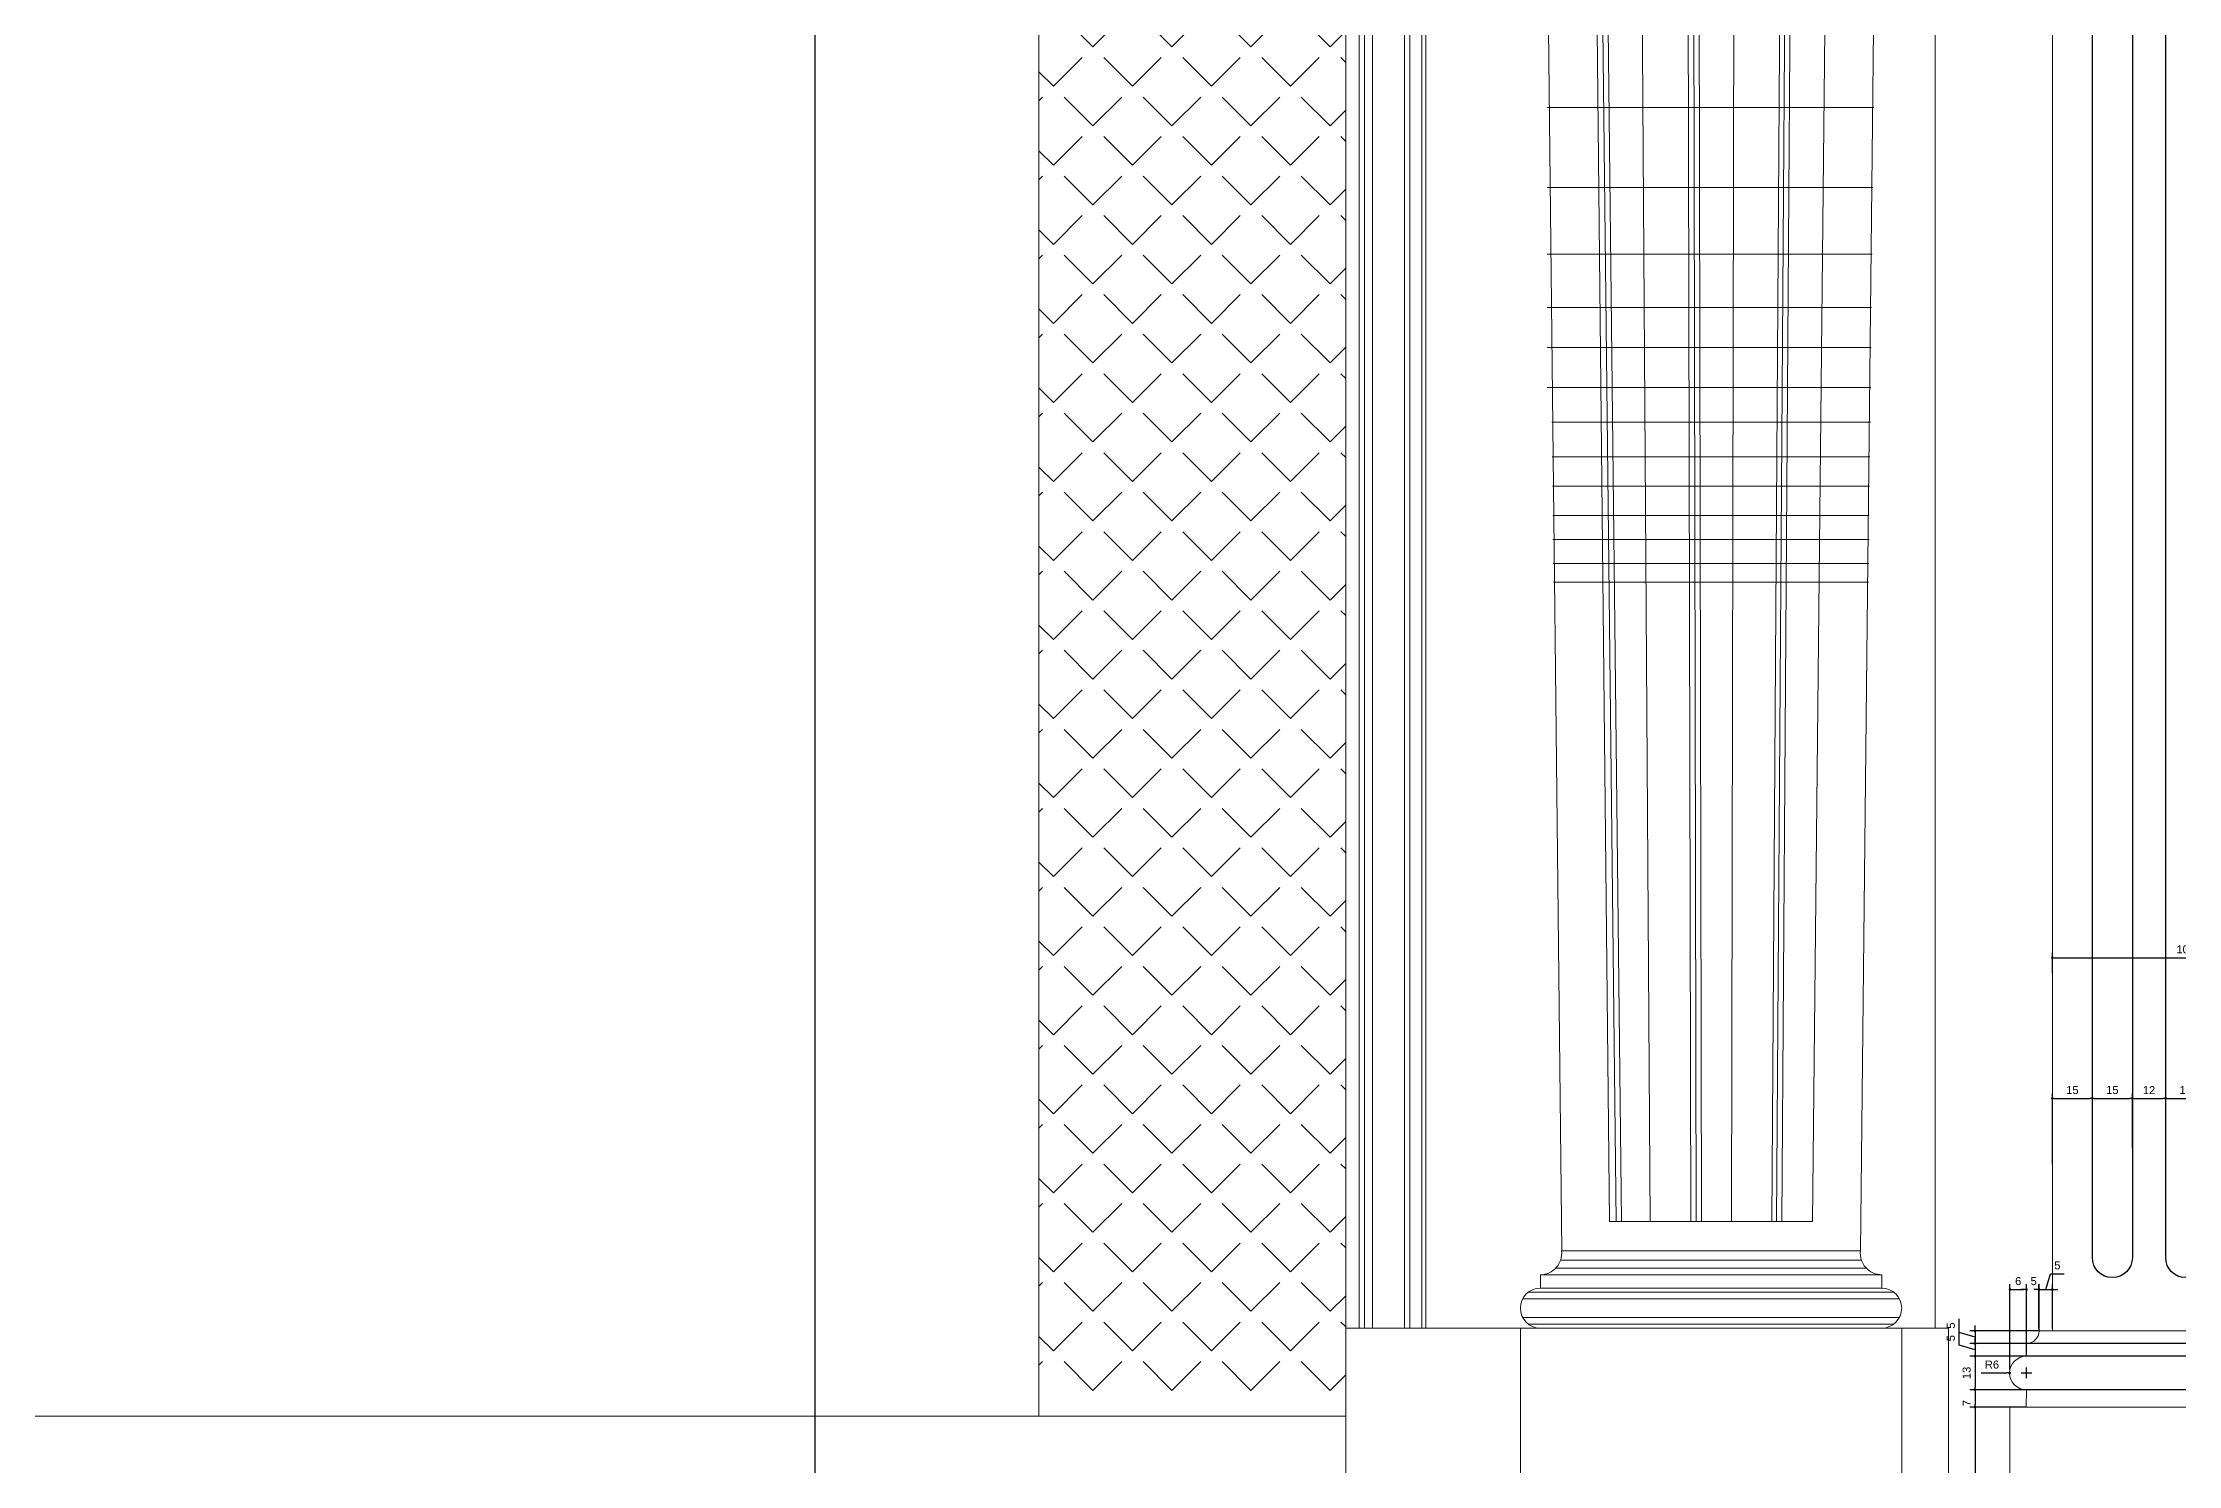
# Model space of a CAD drawing. Header units: inches. Extents: x 274057 to 444617, y 490067 to 635630.
# Drawn here: x 333125 to 333926, y 516499 to 517032 of the extents above; entities that cross this region are included whole.
import ezdxf

# ---------------------------------------------------------------- set-up
doc = ezdxf.new("R2010")
doc.units = ezdxf.units.IN
doc.header["$MEASUREMENT"] = 0
for name, color, linetype in [('CQ Grg Gypsum', 41, 'Continuous'), ('CQ PANEL DIMENSION', 1, 'Continuous'), ('CQ SPOT DETAIL DIMENSION', 9, 'Continuous'), ('Shading', 7, 'Continuous'), ('STONE_OUTLINE', 7, 'Continuous'), ('TEXT', 3, 'Continuous'), ('WOOD', 23, 'Continuous'), ('WOOD 01', 34, 'Continuous'), ('WOOD 02', 32, 'Continuous')]:
    doc.layers.add(name, color=color, linetype=linetype)
doc.layers.add('CQ Marble', color=6, linetype='Continuous', lineweight=0)
doc.styles.get("Standard").update_dxf_attribs({"font": 'arial.ttf'})
doc.dimstyles.new('chester 15', dxfattribs={"dimscale": 0.15, "dimtxt": 150, "dimasz": 100, "dimexe": 100, "dimexo": 0, "dimgap": 80, "dimtad": 1, "dimdec": 0, "dimzin": 0, "dimdsep": 46, "dimtxsty": 'Standard', "dimblk": 'DOT', "dimcen": 100, "dimclrd": 1, "dimclre": 1, "dimclrt": 3, "dimadec": 0, "dimazin": 0, "dimtfac": 1, "dimtdec": 0, "dimtofl": 0, "dimtmove": 0, "dimatfit": 3, "dimfxl": 1, "dimtolj": 1, "dimtzin": 0, "dimlwd": -1, "dimarcsym": 0})
doc.dimstyles.new('CQ 2', dxfattribs={"dimscale": 0.02, "dimtxt": 150, "dimasz": 50, "dimexe": 100, "dimexo": 0, "dimgap": 80, "dimtad": 1, "dimdec": 0, "dimzin": 0, "dimdsep": 46, "dimtxsty": 'Standard', "dimblk": 'DOT', "dimcen": 100, "dimclrd": 1, "dimclre": 1, "dimclrt": 3, "dimadec": 0, "dimazin": 0, "dimtfac": 1, "dimtdec": 0, "dimtofl": 0, "dimtmove": 0, "dimatfit": 3, "dimfxl": 1, "dimtolj": 1, "dimtzin": 0, "dimlwd": -1, "dimarcsym": 0})

# ---------------------------------------------------------------- blocks, each defined once
blk = doc.blocks.new('_Dot')
at = {"color": 0, "linetype": 'ByBlock', "lineweight": -2}
blk.add_line((-0.5, 0), (-1, 0), dxfattribs=at)
at = {"color": 0, "linetype": 'ByBlock', "const_width": 0.5}
blk.add_lwpolyline([(-0.25, 0, 1), (0.25, 0, 1)], format="xyb", close=True, dxfattribs=at)
blk = doc.blocks.new('*D512')
at = {"layer": 'CQ SPOT DETAIL DIMENSION', "color": 1, "lineweight": -2, "transparency": 16777216}
for p, q in [((333862.92, 516534.85), (333862.92, 516566.82)), ((333869.08, 516539.83), (333869.08, 516566.82))]:
    blk.add_line(p, q, dxfattribs=at)
at = {"layer": 'CQ SPOT DETAIL DIMENSION', "color": 1, "transparency": 16777216}
blk.add_line((333863.92, 516564.82), (333868.08, 516564.82), dxfattribs=at)
at = {"layer": 'Defpoints', "color": 0, "transparency": 16777216}
for p in [(333869.08, 516564.82), (333869.08, 516539.83), (333862.92, 516534.85, -0.01)]:
    blk.add_point(p, dxfattribs=at)
at = {"layer": 'CQ SPOT DETAIL DIMENSION', "color": 1, "transparency": 16777216, "rotation": 180}
blk.add_blockref('_Dot', (333862.92, 516564.82), dxfattribs=at)
at = {"layer": 'CQ SPOT DETAIL DIMENSION', "color": 1, "transparency": 16777216}
blk.add_blockref('_Dot', (333869.08, 516564.82), dxfattribs=at)
at = {"layer": 'CQ SPOT DETAIL DIMENSION', "color": 3, "transparency": 16777216, "insert": (333866, 516567.95), "char_height": 3, "attachment_point": 5}
blk.add_mtext('\\A1;6', dxfattribs=at)
blk = doc.blocks.new('*D513')
at = {"layer": 'CQ SPOT DETAIL DIMENSION', "color": 1, "transparency": 16777216}
for p, q in [((333868.08, 516564.82), (333867.08, 516564.82)), ((333874.76, 516564.82), (333875.76, 516564.82))]:
    blk.add_line(p, q, dxfattribs=at)
at = {"layer": 'CQ SPOT DETAIL DIMENSION', "color": 1, "lineweight": -2, "transparency": 16777216}
for p, q in [((333869.08, 516544.56), (333869.08, 516566.82)), ((333873.76, 516550.16), (333873.76, 516566.82))]:
    blk.add_line(p, q, dxfattribs=at)
at = {"layer": 'Defpoints', "color": 0, "transparency": 16777216}
for p in [(333873.76, 516564.82), (333873.76, 516550.16, -0.01), (333869.08, 516544.56, 0.01)]:
    blk.add_point(p, dxfattribs=at)
at = {"layer": 'CQ SPOT DETAIL DIMENSION', "color": 1, "transparency": 16777216}
blk.add_blockref('_Dot', (333869.08, 516564.82), dxfattribs=at)
at = {"layer": 'CQ SPOT DETAIL DIMENSION', "color": 1, "transparency": 16777216, "rotation": 180}
blk.add_blockref('_Dot', (333873.76, 516564.82), dxfattribs=at)
at = {"layer": 'CQ SPOT DETAIL DIMENSION', "color": 3, "transparency": 16777216, "insert": (333871.8, 516567.95), "char_height": 3, "attachment_point": 5}
blk.add_mtext('\\A1;5', dxfattribs=at)
blk = doc.blocks.new('*D514')
at = {"layer": 'CQ SPOT DETAIL DIMENSION', "color": 1, "transparency": 16777216}
for p, q in [((333872.8, 516564.82), (333871.8, 516564.82)), ((333873.8, 516564.82), (333878.8, 516564.82)), ((333876.3, 516564.82), (333878.08, 516570.75)), ((333878.08, 516570.75), (333883.27, 516570.75)), ((333879.8, 516564.82), (333880.8, 516564.82))]:
    blk.add_line(p, q, dxfattribs=at)
at = {"layer": 'CQ SPOT DETAIL DIMENSION', "color": 1, "lineweight": -2, "transparency": 16777216}
for p, q in [((333873.8, 516549.28), (333873.8, 516566.82)), ((333878.8, 516550.16), (333878.8, 516566.82))]:
    blk.add_line(p, q, dxfattribs=at)
at = {"layer": 'Defpoints', "color": 0, "transparency": 16777216}
for p in [(333878.8, 516564.82), (333873.8, 516549.28, -0.01), (333878.8, 516550.16, -0.01)]:
    blk.add_point(p, dxfattribs=at)
at = {"layer": 'CQ SPOT DETAIL DIMENSION', "color": 1, "transparency": 16777216}
blk.add_blockref('_Dot', (333873.8, 516564.82), dxfattribs=at)
at = {"layer": 'CQ SPOT DETAIL DIMENSION', "color": 1, "transparency": 16777216, "rotation": 180}
blk.add_blockref('_Dot', (333878.8, 516564.82), dxfattribs=at)
at = {"layer": 'CQ SPOT DETAIL DIMENSION', "color": 3, "transparency": 16777216, "insert": (333880.68, 516573.87), "char_height": 3, "attachment_point": 5}
blk.add_mtext('\\A1;5', dxfattribs=at)
blk = doc.blocks.new('*D515')
at = {"layer": 'CQ SPOT DETAIL DIMENSION', "color": 1, "lineweight": -2, "transparency": 16777216}
for p, q in [((333869.08, 516539.83), (333847.8, 516539.83)), ((333869.08, 516527.23), (333847.8, 516527.23))]:
    blk.add_line(p, q, dxfattribs=at)
at = {"layer": 'CQ SPOT DETAIL DIMENSION', "color": 1, "transparency": 16777216}
blk.add_line((333849.8, 516538.83), (333849.8, 516528.23), dxfattribs=at)
at = {"layer": 'Defpoints', "color": 0, "transparency": 16777216}
for p in [(333869.08, 516539.83, -0.01), (333849.8, 516527.23), (333869.08, 516527.23, -0.01)]:
    blk.add_point(p, dxfattribs=at)
at = {"layer": 'CQ SPOT DETAIL DIMENSION', "color": 1, "transparency": 16777216}
for p, rotation in [((333849.8, 516539.83), 90), ((333849.8, 516527.23), 270)]:
    blk.add_blockref('_Dot', p, dxfattribs=dict(at, rotation=rotation))
at = {"layer": 'CQ SPOT DETAIL DIMENSION', "color": 3, "transparency": 16777216, "insert": (333846.67, 516533.53), "char_height": 3, "attachment_point": 5, "rotation": 90}
blk.add_mtext('\\A1;13', dxfattribs=at)
blk = doc.blocks.new('*D516')
at = {"layer": 'CQ SPOT DETAIL DIMENSION', "color": 1, "lineweight": -2, "transparency": 16777216}
for p, q in [((333869.08, 516527.23), (333847.8, 516527.23)), ((333869.03, 516520.71), (333847.8, 516520.71))]:
    blk.add_line(p, q, dxfattribs=at)
at = {"layer": 'CQ SPOT DETAIL DIMENSION', "color": 1, "transparency": 16777216}
blk.add_line((333849.8, 516526.23), (333849.8, 516521.71), dxfattribs=at)
at = {"layer": 'Defpoints', "color": 0, "transparency": 16777216}
for p in [(333869.08, 516527.23, -0.01), (333849.8, 516520.71), (333869.03, 516520.71, -0.01)]:
    blk.add_point(p, dxfattribs=at)
at = {"layer": 'CQ SPOT DETAIL DIMENSION', "color": 1, "transparency": 16777216}
for p, rotation in [((333849.8, 516527.23), 90), ((333849.8, 516520.71), 270)]:
    blk.add_blockref('_Dot', p, dxfattribs=dict(at, rotation=rotation))
at = {"layer": 'CQ SPOT DETAIL DIMENSION', "color": 3, "transparency": 16777216, "insert": (333846.7, 516522.21), "char_height": 3, "attachment_point": 5, "rotation": 90}
blk.add_mtext('\\A1;7', dxfattribs=at)
blk = doc.blocks.new('*D517')
at = {"layer": 'CQ SPOT DETAIL DIMENSION', "color": 1, "lineweight": -2, "transparency": 16777216}
for p, q in [((333862.8, 516520.71), (333847.8, 516520.71)), ((333862.8, 516399.28), (333847.8, 516399.28))]:
    blk.add_line(p, q, dxfattribs=at)
at = {"layer": 'CQ SPOT DETAIL DIMENSION', "color": 1, "transparency": 16777216}
blk.add_line((333849.8, 516519.71), (333849.8, 516400.28), dxfattribs=at)
at = {"layer": 'Defpoints', "color": 0, "transparency": 16777216}
for p in [(333862.8, 516520.71, -0.01), (333849.8, 516399.28), (333862.8, 516399.28, -0.01)]:
    blk.add_point(p, dxfattribs=at)
at = {"layer": 'CQ SPOT DETAIL DIMENSION', "color": 1, "transparency": 16777216}
for p, rotation in [((333849.8, 516520.71), 90), ((333849.8, 516399.28), 270)]:
    blk.add_blockref('_Dot', p, dxfattribs=dict(at, rotation=rotation))
at = {"layer": 'CQ SPOT DETAIL DIMENSION', "color": 3, "transparency": 16777216, "insert": (333846.7, 516459.99), "char_height": 3, "attachment_point": 5, "rotation": 90}
blk.add_mtext('\\A1;121', dxfattribs=at)
blk = doc.blocks.new('*D518')
at = {"layer": 'CQ SPOT DETAIL DIMENSION', "color": 1, "lineweight": -2, "transparency": 16777216}
for p, q in [((333878.81, 516611.85), (333878.81, 516638.47)), ((333893.8, 516617.87), (333893.8, 516638.47))]:
    blk.add_line(p, q, dxfattribs=at)
at = {"layer": 'CQ SPOT DETAIL DIMENSION', "color": 1, "transparency": 16777216}
blk.add_line((333879.81, 516636.47), (333892.8, 516636.47), dxfattribs=at)
at = {"layer": 'Defpoints', "color": 0, "transparency": 16777216}
for p in [(333893.8, 516636.47), (333878.81, 516611.85), (333893.8, 516617.87, 0.02)]:
    blk.add_point(p, dxfattribs=at)
at = {"layer": 'CQ SPOT DETAIL DIMENSION', "color": 1, "transparency": 16777216, "rotation": 180}
blk.add_blockref('_Dot', (333878.81, 516636.47), dxfattribs=at)
at = {"layer": 'CQ SPOT DETAIL DIMENSION', "color": 1, "transparency": 16777216}
blk.add_blockref('_Dot', (333893.8, 516636.47), dxfattribs=at)
at = {"layer": 'CQ SPOT DETAIL DIMENSION', "color": 3, "transparency": 16777216, "insert": (333886.31, 516639.6), "char_height": 3, "attachment_point": 5}
blk.add_mtext('\\A1;15', dxfattribs=at)
blk = doc.blocks.new('*D519')
at = {"layer": 'CQ SPOT DETAIL DIMENSION', "color": 1, "lineweight": -2, "transparency": 16777216}
for p, q in [((333893.8, 516617.87), (333893.8, 516638.47)), ((333908.8, 516617.87), (333908.8, 516638.47))]:
    blk.add_line(p, q, dxfattribs=at)
at = {"layer": 'CQ SPOT DETAIL DIMENSION', "color": 1, "transparency": 16777216}
blk.add_line((333894.8, 516636.47), (333907.8, 516636.47), dxfattribs=at)
at = {"layer": 'Defpoints', "color": 0, "transparency": 16777216}
for p in [(333908.8, 516636.47), (333893.8, 516617.87, 0.02), (333908.8, 516617.87, 0.02)]:
    blk.add_point(p, dxfattribs=at)
at = {"layer": 'CQ SPOT DETAIL DIMENSION', "color": 1, "transparency": 16777216, "rotation": 180}
blk.add_blockref('_Dot', (333893.8, 516636.47), dxfattribs=at)
at = {"layer": 'CQ SPOT DETAIL DIMENSION', "color": 1, "transparency": 16777216}
blk.add_blockref('_Dot', (333908.8, 516636.47), dxfattribs=at)
at = {"layer": 'CQ SPOT DETAIL DIMENSION', "color": 3, "transparency": 16777216, "insert": (333901.3, 516639.6), "char_height": 3, "attachment_point": 5}
blk.add_mtext('\\A1;15', dxfattribs=at)
blk = doc.blocks.new('*D521')
at = {"layer": 'CQ SPOT DETAIL DIMENSION', "color": 1, "lineweight": -2, "transparency": 16777216}
for p, q in [((333921.3, 516617.87), (333921.3, 516638.47)), ((333936.3, 516617.87), (333936.3, 516638.47))]:
    blk.add_line(p, q, dxfattribs=at)
at = {"layer": 'CQ SPOT DETAIL DIMENSION', "color": 1, "transparency": 16777216}
blk.add_line((333922.3, 516636.47), (333935.3, 516636.47), dxfattribs=at)
at = {"layer": 'Defpoints', "color": 0, "transparency": 16777216}
for p in [(333936.3, 516636.47), (333921.3, 516617.87, 0.02), (333936.3, 516617.87, 0.02)]:
    blk.add_point(p, dxfattribs=at)
at = {"layer": 'CQ SPOT DETAIL DIMENSION', "color": 1, "transparency": 16777216, "rotation": 180}
blk.add_blockref('_Dot', (333921.3, 516636.47), dxfattribs=at)
at = {"layer": 'CQ SPOT DETAIL DIMENSION', "color": 1, "transparency": 16777216}
blk.add_blockref('_Dot', (333936.3, 516636.47), dxfattribs=at)
at = {"layer": 'CQ SPOT DETAIL DIMENSION', "color": 3, "transparency": 16777216, "insert": (333928.8, 516639.6), "char_height": 3, "attachment_point": 5}
blk.add_mtext('\\A1;15', dxfattribs=at)
blk = doc.blocks.new('*D525')
at = {"layer": 'CQ SPOT DETAIL DIMENSION', "color": 1, "lineweight": -2, "transparency": 16777216}
for p, q in [((333878.81, 516683.41), (333878.81, 516691.22)), ((333978.81, 516683.41), (333978.81, 516691.22))]:
    blk.add_line(p, q, dxfattribs=at)
at = {"layer": 'CQ SPOT DETAIL DIMENSION', "color": 1, "transparency": 16777216}
blk.add_line((333879.81, 516689.22), (333977.81, 516689.22), dxfattribs=at)
at = {"layer": 'Defpoints', "color": 0, "transparency": 16777216}
for p in [(333978.81, 516689.22), (333878.81, 516683.41, 0), (333978.81, 516683.41, 0)]:
    blk.add_point(p, dxfattribs=at)
at = {"layer": 'CQ SPOT DETAIL DIMENSION', "color": 1, "transparency": 16777216, "rotation": 180}
blk.add_blockref('_Dot', (333878.81, 516689.22), dxfattribs=at)
at = {"layer": 'CQ SPOT DETAIL DIMENSION', "color": 1, "transparency": 16777216}
blk.add_blockref('_Dot', (333978.81, 516689.22), dxfattribs=at)
at = {"layer": 'CQ SPOT DETAIL DIMENSION', "color": 3, "transparency": 16777216, "insert": (333928.81, 516692.35), "char_height": 3, "attachment_point": 5}
blk.add_mtext('\\A1;100', dxfattribs=at)
blk = doc.blocks.new('fireplace')
at = {"layer": 'TEXT', "lineweight": 0}
h = blk.add_hatch(dxfattribs=at)
h.set_pattern_fill('ANGLE', color=41, scale=3, angle=45, style=0)
h.set_pattern_definition([(45, (-302.687, 500390.82), (-14.8174226, 14.8174226), [15.24, -5.715]), (135, (-302.687, 500390.82), (-14.8174226, -14.8174226), [15.24, -5.715])])
h.paths.add_polyline_path([(375357.23, 530848.56), (375472.23, 530848.56), (375472.23, 530111.14), (375357.23, 530111.14)])
at = {"layer": 'CQ Marble', "lineweight": 0}
for p, q in [((375545.22, 530914.56), (375553.24, 530165.56)), ((375673.24, 530914.56), (375665.22, 530165.56)), ((375693.23, 530914.56), (375693.23, 530136.62)), ((375563.85, 530881.56), (375571.12, 530176.62)), ((375565.85, 530880.51), (375573.6, 530176.62)), ((375567.85, 530880.53), (375575.6, 530176.62)), ((375581.85, 530881.56), (375586.36, 530176.62)), ((375600.23, 530881.56), (375601.61, 530176.62)), ((375602.23, 530880.51), (375603.7, 530176.62)), ((375604.23, 530880.53), (375605.7, 530176.62)), ((375618.23, 530881.56), (375616.85, 530176.62)), ((375636.6, 530881.56), (375632.09, 530176.62)), ((375638.6, 530880.51), (375633.79, 530176.62)), ((375640.6, 530880.53), (375635.79, 530176.62)), ((375654.6, 530881.56), (375647.34, 530176.62)), ((375670.26, 530594.26), (375547.82, 530594.26)), ((375669.93, 530564.26), (375547.82, 530564.26)), ((375669.66, 530539.26), (375547.82, 530539.26)), ((375669.44, 530519.26), (375547.82, 530519.26)), ((375669.27, 530504.26), (375547.82, 530504.26)), ((375669.11, 530489.26), (375547.82, 530489.26)), ((375668.97, 530476.26), (375549.49, 530476.26)), ((375668.83, 530463.26), (375549.63, 530463.26)), ((375668.71, 530452.26), (375549.75, 530452.26)), ((375668.59, 530441.26), (375549.87, 530441.26)), ((375668.49, 530432.26), (375549.97, 530432.26)), ((375668.39, 530423.26), (375550.07, 530423.26)), ((375668.31, 530416.26), (375550.14, 530416.26)), ((375571.12, 530176.62), (375647.34, 530176.62)), ((375665.62, 530162.06), (375552.83, 530162.06)), ((375665.24, 530165.56), (375553.22, 530165.56)), ((375545.23, 530156.62), (375673.23, 530156.62)), ((375545.23, 530156.62), (375545.23, 530151.62)), ((375667.47, 530159.06), (375550.98, 530159.06)), ((375673.23, 530156.62), (375673.23, 530151.62)), ((375538.59, 530147.62), (375679.86, 530147.62)), ((375540.73, 530150.12), (375677.73, 530150.12)), ((375545.23, 530151.62), (375673.23, 530151.62)), ((375538.59, 530140.62), (375679.86, 530140.62)), ((375540.73, 530138.12), (375677.73, 530138.12)), ((375472.23, 530136.62), (375698.23, 530136.62)), ((375472.23, 530035.56), (375472.23, 530136.62)), ((375537.73, 530136.62), (375537.73, 530035.56)), ((375680.73, 530136.62), (375680.73, 529985.56)), ((375698.23, 530136.62), (375698.23, 529985.56))]:
    blk.add_line(p, q, dxfattribs=at)
for centre, radius, start, end in [((375545.2, 530164.68), 8.06, 270.18862, 6.24541), ((375673.27, 530164.71), 8.09, 174.00057, 269.72075), ((375545.23, 530144.12), 7.5, 90, 270), ((375673.23, 530144.12), 7.5, 270, 90)]:
    blk.add_arc(centre, radius, start, end, dxfattribs=at)
at = {"layer": 'Shading', "color": 40, "lineweight": 0}
for p, q in [((375500.73, 530136.62), (375500.73, 530872.06)), ((375494.23, 530136.62), (375494.23, 530865.56)), ((375479.23, 530136.62), (375479.23, 530850.56)), ((375482.23, 530136.62), (375482.23, 530853.56))]:
    blk.add_line(p, q, dxfattribs=at)
at = {"layer": 'STONE_OUTLINE', "color": 40, "lineweight": 0}
for p, q in [((375496.23, 530136.62), (375496.23, 530867.56)), ((375502.23, 530136.62), (375502.23, 530873.56)), ((375477.23, 530136.62), (375477.23, 530848.56))]:
    blk.add_line(p, q, dxfattribs=at)
at = {"layer": 'TEXT', "color": 40, "lineweight": 0}
blk.add_lwpolyline([(375472.23, 530103.56), (375472.23, 530848.56), (374402.23, 530848.56), (374402.23, 530103.56), (375472.23, 530103.56)], dxfattribs=at)
at = {"layer": 'TEXT', "color": 1, "lineweight": 0}
blk.add_lwpolyline([(375357.23, 530843.56), (374517.23, 530843.56), (374517.23, 530103.56), (375357.23, 530103.56)], close=True, dxfattribs=at)
blk = doc.blocks.new('pilaster wardrobe')
at = {"layer": 'WOOD 01', "lineweight": 0, "ltscale": 500}
blk.add_line((3399.08, -8726.1, 0), (3465.08, -8726.1, 0), dxfattribs=at)
at = {"layer": 'WOOD 01', "lineweight": 0, "ltscale": 500, "elevation": 0}
for points in [[(3349.08, -7972.52), (3449.08, -7972.52), (3449.08, -8697.52), (3349.08, -8697.52)], [(3333.08, -8726.1), (3465.08, -8726.1), (3465.08, -8847.52), (3333.08, -8847.52)]]:
    blk.add_lwpolyline(points, close=True, dxfattribs=at)
blk.add_lwpolyline([(3449.08, -8697.52), (3454.08, -8697.52, 0.414214), (3458.81, -8702.25), (3458.81, -8706.97, -1), (3458.81, -8719.57), (3458.85, -8726.1)], format="xyb", dxfattribs=at)
at = {"layer": 'WOOD 02', "color": 8, "ltscale": 100}
for p, q in [((3399.08, -8702.25, 0), (3458.81, -8702.25, 0)), ((3399.08, -8706.97, 0), (3458.81, -8706.97, 0)), ((3399.08, -8719.57, 0), (3458.81, -8719.57, 0))]:
    blk.add_line(p, q, dxfattribs=at)
at = {"layer": 'WOOD 02', "color": 8, "ltscale": 100, "elevation": 0}
for points in [[(3391.58, -8005.02), (3391.58, -8670.02, 1), (3406.58, -8670.02), (3406.58, -8005.02, 1)], [(3419.08, -8005.02), (3419.08, -8670.02, 1), (3434.08, -8670.02), (3434.08, -8005.02, 1)]]:
    blk.add_lwpolyline(points, format="xyb", close=True, dxfattribs=at)
blk = doc.blocks.new('FF-15 Cabinet elev B rev')
at = {"layer": 'CQ PANEL DIMENSION'}
blk.add_blockref('fireplace', (-369985.03, -529567.35, 0.02), dxfattribs=at)
at = {"layer": 'WOOD', "color": 0, "xscale": -0.9999857733061659, "yscale": 0.9999857733061659, "zscale": 0.9999857733061659}
blk.add_blockref('pilaster wardrobe', (9201.22, 9265.61, 0.03), dxfattribs=at)
blk = doc.blocks.new('*D658')
at = {"layer": 'CQ SPOT DETAIL DIMENSION', "color": 1, "transparency": 16777216}
for p, q in [((333843.88, 516543.97), (333843.88, 516549.16)), ((333849.8, 516542.19), (333843.88, 516543.97)), ((333849.8, 516545.56), (333849.8, 516546.56)), ((333849.8, 516544.56), (333849.8, 516539.83)), ((333849.8, 516538.83), (333849.8, 516537.83))]:
    blk.add_line(p, q, dxfattribs=at)
at = {"layer": 'CQ SPOT DETAIL DIMENSION', "color": 1, "lineweight": -2, "transparency": 16777216}
for p, q in [((333869.08, 516544.56), (333847.8, 516544.56)), ((333869.08, 516539.83), (333847.8, 516539.83))]:
    blk.add_line(p, q, dxfattribs=at)
at = {"layer": 'Defpoints', "color": 0, "transparency": 16777216}
for p in [(333849.8, 516539.83), (333869.08, 516544.56, -0.01), (333869.08, 516539.83, -0.01)]:
    blk.add_point(p, dxfattribs=at)
at = {"layer": 'CQ SPOT DETAIL DIMENSION', "color": 1, "transparency": 16777216}
for p, rotation in [((333849.8, 516544.56), 270), ((333849.8, 516539.83), 90)]:
    blk.add_blockref('_Dot', p, dxfattribs=dict(at, rotation=rotation))
at = {"layer": 'CQ SPOT DETAIL DIMENSION', "color": 3, "transparency": 16777216, "insert": (333840.75, 516546.57), "char_height": 3, "attachment_point": 5, "rotation": 90}
blk.add_mtext('\\A1;5', dxfattribs=at)
blk = doc.blocks.new('*D659')
at = {"layer": 'CQ SPOT DETAIL DIMENSION', "color": 1, "transparency": 16777216}
for p, q in [((333843.88, 516548.7), (333843.88, 516553.89)), ((333849.8, 516546.92), (333843.88, 516548.7)), ((333849.8, 516550.28), (333849.8, 516551.28)), ((333849.8, 516549.28), (333849.8, 516544.56)), ((333849.8, 516543.56), (333849.8, 516542.56))]:
    blk.add_line(p, q, dxfattribs=at)
at = {"layer": 'CQ SPOT DETAIL DIMENSION', "color": 1, "lineweight": -2, "transparency": 16777216}
for p, q in [((333873.8, 516549.28), (333847.8, 516549.28)), ((333869.08, 516544.56), (333847.8, 516544.56))]:
    blk.add_line(p, q, dxfattribs=at)
at = {"layer": 'Defpoints', "color": 0, "transparency": 16777216}
for p in [(333873.8, 516549.28), (333849.8, 516544.56), (333869.08, 516544.56, -0.01)]:
    blk.add_point(p, dxfattribs=at)
at = {"layer": 'CQ SPOT DETAIL DIMENSION', "color": 1, "transparency": 16777216}
for p, rotation in [((333849.8, 516549.28), 270), ((333849.8, 516544.56), 90)]:
    blk.add_blockref('_Dot', p, dxfattribs=dict(at, rotation=rotation))
at = {"layer": 'CQ SPOT DETAIL DIMENSION', "color": 3, "transparency": 16777216, "insert": (333840.75, 516551.29), "char_height": 3, "attachment_point": 5, "rotation": 90}
blk.add_mtext('\\A1;5', dxfattribs=at)
blk = doc.blocks.new('*D660')
at = {"layer": 'CQ SPOT DETAIL DIMENSION', "color": 1, "transparency": 16777216}
blk.add_line((333852.14, 516533.53), (333861.78, 516533.53), dxfattribs=at)
at = {"layer": 'CQ SPOT DETAIL DIMENSION', "color": 1, "lineweight": -2, "transparency": 16777216}
for p, q in [((333867.08, 516533.53), (333871.08, 516533.53)), ((333869.08, 516531.53), (333869.08, 516535.53))]:
    blk.add_line(p, q, dxfattribs=at)
at = {"layer": 'Defpoints', "color": 0, "transparency": 16777216}
for p in [(333862.78, 516533.53, 0.02), (333869.08, 516533.53, 0.02)]:
    blk.add_point(p, dxfattribs=at)
at = {"layer": 'CQ SPOT DETAIL DIMENSION', "color": 1, "transparency": 16777216}
blk.add_blockref('_Dot', (333862.78, 516533.53), dxfattribs=at)
at = {"layer": 'CQ SPOT DETAIL DIMENSION', "color": 3, "transparency": 16777216, "insert": (333856.15, 516536.66), "char_height": 3, "attachment_point": 5}
blk.add_mtext('\\A1;R6', dxfattribs=at)
blk = doc.blocks.new('*D661')
at = {"layer": 'CQ PANEL DIMENSION', "color": 1, "lineweight": -2, "transparency": 16777216}
for p, q in [((333220.1, 517823.7), (333429.81, 517823.7)), ((333147.1, 516399.28), (333429.81, 516399.28))]:
    blk.add_line(p, q, dxfattribs=at)
at = {"layer": 'CQ PANEL DIMENSION', "color": 1, "transparency": 16777216}
blk.add_line((333414.81, 517808.7), (333414.81, 516414.28), dxfattribs=at)
at = {"layer": 'Defpoints', "color": 0, "transparency": 16777216}
for p in [(333220.1, 517823.7, 0.02), (333147.1, 516399.28, 0), (333414.81, 516399.28)]:
    blk.add_point(p, dxfattribs=at)
at = {"layer": 'CQ PANEL DIMENSION', "color": 1, "transparency": 16777216, "xscale": 15, "yscale": 15, "zscale": 15}
for p, rotation in [((333414.81, 517823.7), 90), ((333414.81, 516399.28), 270)]:
    blk.add_blockref('_Dot', p, dxfattribs=dict(at, rotation=rotation))
at = {"layer": 'CQ PANEL DIMENSION', "color": 3, "transparency": 16777216, "insert": (333391.51, 517111.49), "char_height": 22.5, "attachment_point": 5, "rotation": 90}
blk.add_mtext('\\A1;1424', dxfattribs=at)
blk = doc.blocks.new('*D664')
at = {"layer": 'CQ PANEL DIMENSION', "color": 1, "lineweight": -2, "transparency": 16777216}
for p, q in [((333857.81, 517521.28), (334106.72, 517521.28)), ((333857.81, 516399.28), (334106.72, 516399.28))]:
    blk.add_line(p, q, dxfattribs=at)
at = {"layer": 'CQ PANEL DIMENSION', "color": 1, "transparency": 16777216}
blk.add_line((334091.72, 517506.28), (334091.72, 516414.28), dxfattribs=at)
at = {"layer": 'Defpoints', "color": 0, "transparency": 16777216}
for p in [(333857.81, 517521.28, 0), (333857.81, 516399.28, 0.02), (334091.72, 516399.28)]:
    blk.add_point(p, dxfattribs=at)
at = {"layer": 'CQ PANEL DIMENSION', "color": 1, "transparency": 16777216, "xscale": 15, "yscale": 15, "zscale": 15}
for p, rotation in [((334091.72, 517521.28), 90), ((334091.72, 516399.28), 270)]:
    blk.add_blockref('_Dot', p, dxfattribs=dict(at, rotation=rotation))
at = {"layer": 'CQ PANEL DIMENSION', "color": 3, "transparency": 16777216, "insert": (334068.42, 516960.28), "char_height": 22.5, "attachment_point": 5, "rotation": 90}
blk.add_mtext('\\A1;1122', dxfattribs=at)

msp = doc.modelspace()

# ---------------------------------------------------------------- block references
at = {"layer": 'CQ Grg Gypsum'}
msp.add_blockref('FF-15 Cabinet elev B rev', (328126.61, 515981.07, 0.02), dxfattribs=at)

# ---------------------------------------------------------------- dimensions: what is measured, and where the dimension line sits
at = {"layer": 'CQ PANEL DIMENSION'}
for base, p1, p2, picture, middle in [((333414.81, 516399.28, 0.03), (333220.1, 517823.7, 0.05), (333147.1, 516399.28, 0.03), '*D661', (333391.51, 517111.49, 0.03)), ((334091.72, 516399.28, 0.03), (333857.81, 517521.28, 0.03), (333857.81, 516399.28, 0.05), '*D664', (334068.42, 516960.28, 0.03))]:
    dim = msp.add_linear_dim(base=base, p1=p1, p2=p2, angle=90, dimstyle='chester 15', dxfattribs=at)
    dim.commit()
    dim.dimension.update_dxf_attribs({"geometry": picture, "text_midpoint": middle})
at = {"layer": 'CQ SPOT DETAIL DIMENSION'}
for base, p1, p2, picture, middle in [((333978.81, 516689.22, 0.03), (333878.81, 516683.41, 0.03), (333978.81, 516683.41, 0.03), '*D525', (333928.81, 516692.35, 0.03)), ((333893.8, 516636.47, 0.03), (333878.81, 516611.85, 0.03), (333893.8, 516617.87, 0.05), '*D518', (333886.31, 516639.6, 0.03))]:
    dim = msp.add_linear_dim(base=base, p1=p1, p2=p2, dimstyle='CQ 2', dxfattribs=at)
    dim.commit()
    dim.dimension.update_dxf_attribs({"geometry": picture, "text_midpoint": middle})
for base, p1, p2, picture, middle in [((333908.8, 516636.47, 0.03), (333893.8, 516617.87, 0.05), (333908.8, 516617.87, 0.05), '*D519', (333901.3, 516639.6, 0.03)), ((333936.3, 516636.47, 0.03), (333921.3, 516617.87, 0.05), (333936.3, 516617.87, 0.05), '*D521', (333928.8, 516639.6, 0.03)), ((333878.8, 516564.82, 0.05), (333873.8, 516549.28, 0.05), (333878.8, 516550.16, 0.05), '*D514', (333879.68, 516573.87, 0.05))]:
    dim = msp.add_linear_dim(base=base, p1=p1, p2=p2, dimstyle='CQ 2', override={"dimtmove": 1}, dxfattribs=at)
    dim.commit()
    dim.dimension.update_dxf_attribs({"geometry": picture, "text_midpoint": middle})
msp.add_linear_dim(base=(333921.3029, 516636.4682, 0.0305), p1=(333908.8031, 516617.8662, 0.0484), p2=(333921.3029, 516617.8662, 0.0484), dimstyle='CQ 2', override={"dimtmove": 1}, dxfattribs=at).render()
dim = msp.add_linear_dim(base=(333869.08, 516564.82, 0.05), p1=(333862.92, 516534.85, 0.05), p2=(333869.08, 516539.83, 0.05), dimstyle='CQ 2', dxfattribs=at)
dim.commit()
dim.dimension.update_dxf_attribs({"geometry": '*D512', "text_midpoint": (333866, 516564.82, 0.05), "dimtype": 160})
dim = msp.add_linear_dim(base=(333873.76, 516564.82, 0.05), p1=(333869.08, 516544.56, 0.05), p2=(333873.76, 516550.16, 0.04), dimstyle='CQ 2', override={"dimtmove": 1}, dxfattribs=at)
dim.commit()
dim.dimension.update_dxf_attribs({"geometry": '*D513', "text_midpoint": (333871.8, 516564.82, 0.05), "dimtype": 160})
for base, p1, p2, picture, middle in [((333849.8, 516544.56, 0.05), (333873.8, 516549.28, 0.05), (333869.08, 516544.56, 0.04), '*D659', (333840.75, 516550.3, 0.05)), ((333849.8, 516539.83, 0.05), (333869.08, 516544.56, 0.05), (333869.08, 516539.83, 0.05), '*D658', (333840.75, 516545.57, 0.05)), ((333849.8, 516527.23, 0.05), (333869.08, 516539.83, 0.05), (333869.08, 516527.23, 0.05), '*D515', (333846.67, 516533.53, 0.05)), ((333849.8, 516399.28, 0.05), (333862.8, 516520.71, 0.05), (333862.8, 516399.28, 0.05), '*D517', (333846.7, 516459.99, 0.05))]:
    dim = msp.add_linear_dim(base=base, p1=p1, p2=p2, angle=90, dimstyle='CQ 2', override={"dimtmove": 1}, dxfattribs=at)
    dim.commit()
    dim.dimension.update_dxf_attribs({"geometry": picture, "text_midpoint": middle})
dim = msp.add_radius_dim(center=(333869.08, 516533.53, 0.05), mpoint=(333862.78, 516533.53, 0.05), dimstyle='CQ 2', dxfattribs=at)
dim.commit()
dim.dimension.update_dxf_attribs({"geometry": '*D660', "text_midpoint": (333856.15, 516533.53, 0.03), "dimtype": 164})
dim = msp.add_linear_dim(base=(333849.8, 516520.71, 0.05), p1=(333869.08, 516527.23, 0.05), p2=(333869.03, 516520.71, 0.05), angle=90, dimstyle='CQ 2', override={"dimtmove": 1}, dxfattribs=at)
dim.commit()
dim.dimension.update_dxf_attribs({"geometry": '*D516', "text_midpoint": (333849.8, 516522.21, 0.05), "dimtype": 160})

doc.saveas('drawing.dxf')
